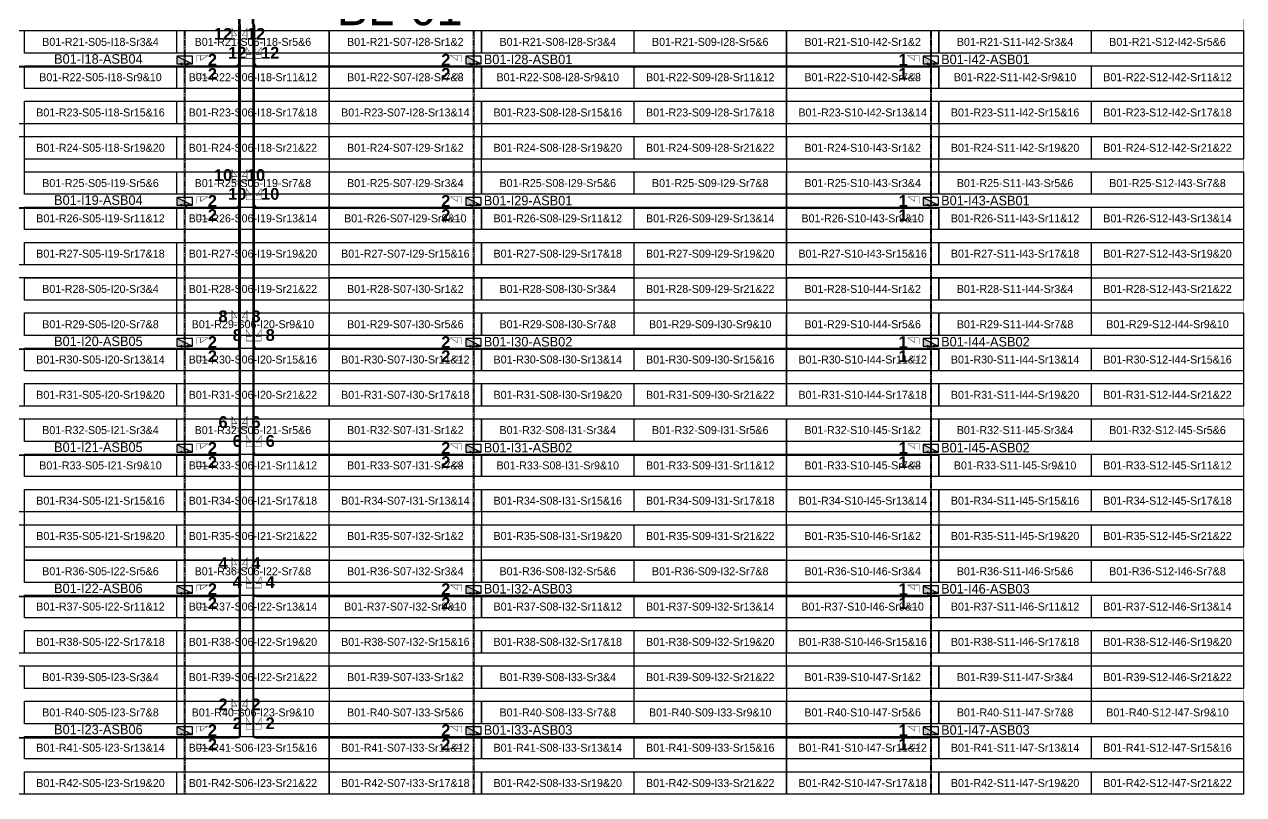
# Model space of a CAD drawing. Header units: metres. Extents: x 532643 to 533032, y 2673852 to 2674172.
# Drawn here: x 532773 to 533032.1, y 2673851.7 to 2674015.4 of the extents above; entities that cross this region are included whole.
import ezdxf
from ezdxf.enums import TextEntityAlignment as Align

# ---------------------------------------------------------------- set-up
doc = ezdxf.new("R2010")
doc.units = ezdxf.units.M
doc.header["$MEASUREMENT"] = 0
doc.linetypes.add('CENTER', pattern=[2, 1.25, -0.25, 0.25, -0.25])
doc.layers.add('Block Boundary-12.5 MW Block', color=6, linetype='Continuous', lineweight=9)
doc.layers.add('PILE', color=1, linetype='Continuous', lineweight=15)
for name, color, linetype in [('DC Trench BL-01', 40, 'Continuous'), ('E-Inverter Grouping', 2, 'Continuous'), ('Inverter Block-01', 7, 'Continuous'), ('LT Cable(AG) INV to LT Panel BL-01', 2, 'Continuous'), ('Messenger Wire Block-01 (Master Path)', 30, 'Continuous'), ('Messenger Wire Block-01 (MW Path)', 191, 'Continuous'), ('Messenger Wire Exc Link', 7, 'Continuous'), ('MMS Block Numbering', 7, 'Continuous'), ('MMS Table Block-01', 8, 'Continuous'), ('Plan Line - DC BL-01', 40, 'Continuous'), ('Section Marking BL-01', 2, 'Continuous')]:
    doc.layers.add(name, color=color, linetype=linetype)
doc.styles.add('Adani Regular', font='Adani Regular.ttf')
doc.styles.add('BoldTextStyle', font='arialbd.ttf')
doc.styles.get("Standard").update_dxf_attribs({"font": 'Adani Regular.ttf'})

# ---------------------------------------------------------------- blocks, each defined once
blk = doc.blocks.new('Inverter Block')
h = blk.add_hatch(color=0)
h.dxf.hatch_style = 1
h.paths.add_polyline_path([(-1.46, 2.27), (-1.46, 0.85), (1.46, 0.85)])
at = {"color": 0}
blk.add_lwpolyline([(1.46, 2.27), (-1.46, 2.27), (-1.46, 0.85), (1.46, 0.85)], close=True, dxfattribs=at)
blk.add_lwpolyline([(-1.46, 2.27), (1.46, 0.85)], dxfattribs=at)
at = {"layer": 'PILE'}
for centre in [(-0.61, 0.85), (0.61, 0.85)]:
    blk.add_circle(centre, 0.156, dxfattribs=at)
at = {"color": 7}
blk.add_attdef('ID', (-1.46, 3.01), '', height=1.8, dxfattribs=at)
blk = doc.blocks.new('MMS Table (32.292 x 4.784)')
at = {"color": 0}
blk.add_lwpolyline([(0, 0), (0, 4.784), (32.292, 4.784), (32.292, 0)], close=True, dxfattribs=at)
at = {"color": 7}
blk.add_attdef('ID1', text='', height=1.7, dxfattribs=at).set_placement((16.146, 2.392), align=Align.MIDDLE_CENTER)

msp = doc.modelspace()

# ---------------------------------------------------------------- linework, layer by layer
at = {"layer": 'Block Boundary-12.5 MW Block', "const_width": 0.05}
msp.add_lwpolyline([(532643.48, 2674171.58), (533032.08, 2674171.58), (533032.08, 2673851.79), (532643.48, 2673851.79)], close=True, dxfattribs=at)
at = {"layer": 'DC Trench BL-01', "color": 40, "const_width": 0.15}
for points in [[(532807.23, 2674014.08), (532806.93, 2674014.08), (532806.93, 2673851.79), (532807.23, 2673851.79)], [(532868.63, 2674014.08), (532868.33, 2674014.08), (532868.33, 2673851.79), (532868.63, 2673851.79)], [(532965.81, 2674014.08), (532965.51, 2674014.08), (532965.51, 2673851.79), (532965.81, 2673851.79)]]:
    msp.add_lwpolyline(points, close=True, dxfattribs=at)
at = {"layer": 'E-Inverter Grouping'}
for points in [[(532837.73, 2673986.79), (532773.05, 2673986.79), (532773.05, 2673994.29), (532740.66, 2673994.29), (532740.66, 2674014.08), (532837.73, 2674014.08)], [(532934.91, 2673986.79), (532870.22, 2673986.79), (532870.22, 2673994.29), (532837.83, 2673994.29), (532837.83, 2674014.08), (532934.91, 2674014.08)], [(533032.08, 2673986.79), (532967.4, 2673986.79), (532967.4, 2673994.29), (532935.01, 2673994.29), (532935.01, 2674014.08), (533032.08, 2674014.08)], [(532837.73, 2673956.79), (532805.44, 2673956.79), (532805.44, 2673964.29), (532740.66, 2673964.29), (532740.66, 2673991.58), (532772.95, 2673991.58), (532772.95, 2673984.08), (532837.73, 2673984.08)], [(532934.91, 2673956.79), (532902.62, 2673956.79), (532902.62, 2673964.29), (532837.83, 2673964.29), (532837.83, 2673991.58), (532870.12, 2673991.58), (532870.12, 2673984.08), (532934.91, 2673984.08)], [(533032.08, 2673956.79), (532999.79, 2673956.79), (532999.79, 2673964.29), (532935.01, 2673964.29), (532935.01, 2673991.58), (532967.3, 2673991.58), (532967.3, 2673984.08), (533032.08, 2673984.08)], [(532805.34, 2673954.08), (532837.73, 2673954.08), (532837.73, 2673934.29), (532740.66, 2673934.29), (532740.66, 2673961.58), (532805.34, 2673961.58)], [(532902.52, 2673954.08), (532934.91, 2673954.08), (532934.91, 2673934.29), (532837.83, 2673934.29), (532837.83, 2673961.58), (532902.52, 2673961.58)], [(532999.69, 2673954.08), (533032.08, 2673954.08), (533032.08, 2673934.29), (532935.01, 2673934.29), (532935.01, 2673961.58), (532999.69, 2673961.58)], [(532837.73, 2673904.29), (532773.05, 2673904.29), (532773.05, 2673911.79), (532740.66, 2673911.79), (532740.66, 2673931.58), (532837.73, 2673931.58)], [(532934.91, 2673904.29), (532870.22, 2673904.29), (532870.22, 2673911.79), (532837.83, 2673911.79), (532837.83, 2673931.58), (532934.91, 2673931.58)], [(533032.08, 2673904.29), (532967.4, 2673904.29), (532967.4, 2673911.79), (532935.01, 2673911.79), (532935.01, 2673931.58), (533032.08, 2673931.58)], [(532837.73, 2673874.29), (532805.44, 2673874.29), (532805.44, 2673881.79), (532740.66, 2673881.79), (532740.66, 2673909.08), (532772.95, 2673909.08), (532772.95, 2673901.58), (532837.73, 2673901.58)], [(532934.91, 2673874.29), (532902.62, 2673874.29), (532902.62, 2673881.79), (532837.83, 2673881.79), (532837.83, 2673909.08), (532870.12, 2673909.08), (532870.12, 2673901.58), (532934.91, 2673901.58)], [(533032.08, 2673874.29), (532999.79, 2673874.29), (532999.79, 2673881.79), (532935.01, 2673881.79), (532935.01, 2673909.08), (532967.3, 2673909.08), (532967.3, 2673901.58), (533032.08, 2673901.58)], [(532805.34, 2673871.58), (532837.73, 2673871.58), (532837.73, 2673851.79), (532740.66, 2673851.79), (532740.66, 2673879.08), (532805.34, 2673879.08)], [(532902.52, 2673871.58), (532934.91, 2673871.58), (532934.91, 2673851.79), (532837.83, 2673851.79), (532837.83, 2673879.08), (532902.52, 2673879.08)], [(532999.69, 2673871.58), (533032.08, 2673871.58), (533032.08, 2673851.79), (532935.01, 2673851.79), (532935.01, 2673879.08), (532999.69, 2673879.08)]]:
    msp.add_lwpolyline(points, close=True, dxfattribs=at)
at = {"layer": 'LT Cable(AG) INV to LT Panel BL-01', "color": 2}
for points in [[(532833.52, 2674045.38), (532827.86, 2674045.38, -0.105798), (532827.5, 2674045.45), (532825.69, 2674046.26, 0.042157), (532825.54, 2674046.28), (532819.49, 2674046.28, 0.414214), (532818.59, 2674045.38), (532818.59, 2674015.72, 0.021647), (532818.59, 2674015.65), (532818.63, 2674015.15, -0.021647), (532818.64, 2674015.07), (532818.64, 2674007.38, -0.414214), (532817.74, 2674006.48), (532710.8, 2674006.48, -0.414214), (532709.9, 2674007.38), (532709.9, 2674007.73)], [(532833.52, 2674045.33), (532827.85, 2674045.33, -0.106135), (532827.48, 2674045.4), (532825.69, 2674046.21, 0.042157), (532825.54, 2674046.23), (532819.54, 2674046.23, 0.414214), (532818.64, 2674045.33), (532818.64, 2674015.73, 0.021647), (532818.64, 2674015.65), (532818.68, 2674015.15, -0.021647), (532818.69, 2674015.07), (532818.69, 2673977.33, -0.414214), (532817.79, 2673976.43), (532710.8, 2673976.43, -0.414214), (532709.9, 2673977.33), (532709.9, 2673977.73)], [(532831.58, 2674045.28), (532827.84, 2674045.28, -0.106475), (532827.47, 2674045.36), (532825.69, 2674046.16, 0.042157), (532825.53, 2674046.18), (532819.59, 2674046.18, 0.414214), (532818.69, 2674045.28), (532818.69, 2674015.73, 0.021647), (532818.69, 2674015.65), (532818.73, 2674015.15, -0.021647), (532818.74, 2674015.08), (532818.74, 2673947.28, -0.414214), (532817.84, 2673946.38), (532710.8, 2673946.38, -0.414214), (532709.9, 2673947.28), (532709.9, 2673947.73)], [(532831.58, 2674045.23), (532827.83, 2674045.23, -0.106819), (532827.46, 2674045.31), (532825.68, 2674046.11, 0.042157), (532825.53, 2674046.13), (532819.64, 2674046.13, 0.414214), (532818.74, 2674045.23), (532818.74, 2674015.73, 0.021647), (532818.74, 2674015.65), (532818.78, 2674015.16, -0.021647), (532818.79, 2674015.08), (532818.79, 2673924.73, -0.414214), (532817.89, 2673923.83), (532710.8, 2673923.83, -0.414214), (532709.9, 2673924.73), (532709.9, 2673925.23)], [(532829.51, 2674045.18), (532827.82, 2674045.18, -0.107167), (532827.45, 2674045.26), (532825.68, 2674046.06, 0.042157), (532825.53, 2674046.08), (532819.69, 2674046.08, 0.414214), (532818.79, 2674045.18), (532818.79, 2674015.73, 0.021647), (532818.79, 2674015.66), (532818.83, 2674015.16, -0.021647), (532818.84, 2674015.08), (532818.84, 2673894.68, -0.414214), (532817.94, 2673893.78), (532710.8, 2673893.78, -0.414214), (532709.9, 2673894.68), (532709.9, 2673895.23)], [(532829.51, 2674045.13), (532827.81, 2674045.13, -0.107518), (532827.44, 2674045.21), (532825.67, 2674046.01, 0.042157), (532825.52, 2674046.03), (532819.74, 2674046.03, 0.414214), (532818.84, 2674045.13), (532818.84, 2674015.74, 0.021647), (532818.84, 2674015.66), (532818.88, 2674015.16, -0.021647), (532818.89, 2674015.08), (532818.89, 2673864.63, -0.414214), (532817.99, 2673863.73), (532710.8, 2673863.73, -0.414214), (532709.9, 2673864.63), (532709.9, 2673865.23)], [(532833.52, 2674045.4), (532827.87, 2674045.4, -0.105631), (532827.5, 2674045.48), (532825.7, 2674046.29, 0.042157), (532825.54, 2674046.3), (532819.46, 2674046.3, 0.414214), (532818.56, 2674045.4), (532818.56, 2674015.72, 0.021647), (532818.56, 2674015.65), (532818.61, 2674015.15, -0.021647), (532818.61, 2674015.07), (532818.61, 2674007.4, -0.414214), (532817.71, 2674006.5), (532807.98, 2674006.5, -0.414214), (532807.08, 2674007.4), (532807.08, 2674007.73)], [(532833.52, 2674045.35), (532827.86, 2674045.35, -0.105966), (532827.49, 2674045.43), (532825.69, 2674046.24, 0.042157), (532825.54, 2674046.25), (532819.51, 2674046.25, 0.414214), (532818.61, 2674045.35), (532818.61, 2674015.73, 0.021647), (532818.61, 2674015.65), (532818.66, 2674015.15, -0.021647), (532818.66, 2674015.07), (532818.66, 2673977.35, -0.414214), (532817.76, 2673976.45), (532807.98, 2673976.45, -0.414214), (532807.08, 2673977.35), (532807.08, 2673977.73)], [(532831.58, 2674045.3), (532827.85, 2674045.3, -0.106305), (532827.48, 2674045.38), (532825.69, 2674046.19, 0.042157), (532825.54, 2674046.2), (532819.56, 2674046.2, 0.414214), (532818.66, 2674045.3), (532818.66, 2674015.73, 0.021647), (532818.66, 2674015.65), (532818.71, 2674015.15, -0.021647), (532818.71, 2674015.07), (532818.71, 2673947.3, -0.414214), (532817.81, 2673946.4), (532807.98, 2673946.4, -0.414214), (532807.08, 2673947.3), (532807.08, 2673947.73)], [(532831.58, 2674045.25), (532827.84, 2674045.25, -0.106647), (532827.47, 2674045.33), (532825.68, 2674046.14, 0.042157), (532825.53, 2674046.15), (532819.61, 2674046.15, 0.414214), (532818.71, 2674045.25), (532818.71, 2674015.73, 0.021647), (532818.71, 2674015.65), (532818.76, 2674015.15, -0.021647), (532818.76, 2674015.08), (532818.76, 2673924.75, -0.414214), (532817.86, 2673923.85), (532807.98, 2673923.85, -0.414214), (532807.08, 2673924.75), (532807.08, 2673925.23)], [(532829.51, 2674045.2), (532827.83, 2674045.2, -0.106992), (532827.45, 2674045.28), (532825.68, 2674046.09, 0.042157), (532825.53, 2674046.1), (532819.66, 2674046.1, 0.414214), (532818.76, 2674045.2), (532818.76, 2674015.73, 0.021647), (532818.76, 2674015.65), (532818.81, 2674015.16, -0.021647), (532818.81, 2674015.08), (532818.81, 2673894.7, -0.414214), (532817.91, 2673893.8), (532807.98, 2673893.8, -0.414214), (532807.08, 2673894.7), (532807.08, 2673895.23)], [(532829.51, 2674045.15), (532827.82, 2674045.15, -0.107342), (532827.44, 2674045.23), (532825.67, 2674046.04, 0.042157), (532825.52, 2674046.05), (532819.71, 2674046.05, 0.414214), (532818.81, 2674045.15), (532818.81, 2674015.73, 0.021647), (532818.81, 2674015.66), (532818.86, 2674015.16, -0.021647), (532818.86, 2674015.08), (532818.86, 2673864.65, -0.414214), (532817.96, 2673863.75), (532807.98, 2673863.75, -0.414214), (532807.08, 2673864.65), (532807.08, 2673865.23)]]:
    msp.add_lwpolyline(points, format="xyb", dxfattribs=at)
at = {"layer": 'LT Cable(AG) INV to LT Panel BL-01', "color": 5}
for points in [[(532828.49, 2674044.77), (532826.87, 2674044.77, 0.078431), (532826.59, 2674044.72), (532825.73, 2674044.44, -0.078431), (532825.45, 2674044.4), (532822.31, 2674044.4, 0.414214), (532821.41, 2674043.5), (532821.41, 2674015.84, 0.093355), (532821.47, 2674015.51), (532821.57, 2674015.25, -0.093355), (532821.64, 2674014.92), (532821.64, 2673864.65, 0.414214), (532822.54, 2673863.75), (532964.76, 2673863.75, 0.414214), (532965.66, 2673864.65), (532965.66, 2673865.23)], [(532828.49, 2674044.74), (532826.87, 2674044.74, 0.078431), (532826.59, 2674044.7), (532825.73, 2674044.42, -0.078431), (532825.45, 2674044.38), (532822.34, 2674044.38, 0.414214), (532821.44, 2674043.48), (532821.44, 2674015.84, 0.093355), (532821.5, 2674015.51), (532821.6, 2674015.25, -0.093355), (532821.66, 2674014.93), (532821.66, 2673864.68, 0.414214), (532822.56, 2673863.78), (532867.58, 2673863.78, 0.414214), (532868.48, 2673864.68), (532868.48, 2673865.23)], [(532828.49, 2674044.72), (532826.87, 2674044.72, 0.078431), (532826.6, 2674044.67), (532825.73, 2674044.39, -0.078431), (532825.46, 2674044.35), (532822.36, 2674044.35, 0.414214), (532821.46, 2674043.45), (532821.46, 2674015.85, 0.093355), (532821.52, 2674015.52), (532821.62, 2674015.26, -0.093355), (532821.69, 2674014.93), (532821.69, 2673894.7, 0.414214), (532822.59, 2673893.8), (532964.76, 2673893.8, 0.414214), (532965.66, 2673894.7), (532965.66, 2673895.23)], [(532828.49, 2674044.69), (532826.88, 2674044.69, 0.078431), (532826.6, 2674044.65), (532825.74, 2674044.37, -0.078431), (532825.46, 2674044.33), (532822.39, 2674044.33, 0.414214), (532821.49, 2674043.43), (532821.49, 2674015.85, 0.093355), (532821.55, 2674015.52), (532821.65, 2674015.26, -0.093355), (532821.71, 2674014.94), (532821.71, 2673894.73, 0.414214), (532822.61, 2673893.83), (532867.58, 2673893.83, 0.414214), (532868.48, 2673894.73), (532868.48, 2673895.23)], [(532830.48, 2674044.67), (532826.88, 2674044.67, 0.078431), (532826.6, 2674044.62), (532825.74, 2674044.34, -0.078431), (532825.46, 2674044.3), (532822.41, 2674044.3, 0.414214), (532821.51, 2674043.4), (532821.51, 2674015.86, 0.093355), (532821.57, 2674015.53), (532821.67, 2674015.27, -0.093355), (532821.74, 2674014.94), (532821.74, 2673924.75, 0.414214), (532822.64, 2673923.85), (532964.76, 2673923.85, 0.414214), (532965.66, 2673924.75), (532965.66, 2673925.23)], [(532830.48, 2674044.64), (532826.89, 2674044.64, 0.078431), (532826.61, 2674044.6), (532825.75, 2674044.32, -0.078431), (532825.47, 2674044.28), (532822.44, 2674044.28, 0.414214), (532821.54, 2674043.38), (532821.54, 2674015.86, 0.093355), (532821.6, 2674015.53), (532821.7, 2674015.27, -0.093355), (532821.76, 2674014.94), (532821.76, 2673924.78, 0.414214), (532822.66, 2673923.88), (532867.58, 2673923.88, 0.414214), (532868.48, 2673924.78), (532868.48, 2673925.23)], [(532830.48, 2674044.62), (532826.89, 2674044.62, 0.078431), (532826.61, 2674044.57), (532825.75, 2674044.29, -0.078431), (532825.47, 2674044.25), (532822.46, 2674044.25, 0.414214), (532821.56, 2674043.35), (532821.56, 2674015.86, 0.093355), (532821.62, 2674015.54), (532821.72, 2674015.28, -0.093355), (532821.79, 2674014.95), (532821.79, 2673947.3, 0.414214), (532822.69, 2673946.4), (532964.76, 2673946.4, 0.414214), (532965.66, 2673947.3), (532965.66, 2673947.73)], [(532830.48, 2674044.59), (532826.89, 2674044.59, 0.078431), (532826.62, 2674044.55), (532825.75, 2674044.27, -0.078431), (532825.48, 2674044.23), (532822.49, 2674044.23, 0.414214), (532821.59, 2674043.33), (532821.59, 2674015.87, 0.093355), (532821.65, 2674015.54), (532821.75, 2674015.28, -0.093355), (532821.81, 2674014.95), (532821.81, 2673947.33, 0.414214), (532822.71, 2673946.43), (532867.58, 2673946.43, 0.414214), (532868.48, 2673947.33), (532868.48, 2673947.73)], [(532832.64, 2674044.57), (532826.9, 2674044.57, 0.078431), (532826.62, 2674044.52), (532825.76, 2674044.24, -0.078431), (532825.48, 2674044.2), (532822.51, 2674044.2, 0.414214), (532821.61, 2674043.3), (532821.61, 2674015.87, 0.093355), (532821.67, 2674015.55), (532821.77, 2674015.29, -0.093355), (532821.84, 2674014.96), (532821.84, 2673977.35, 0.414214), (532822.74, 2673976.45), (532964.76, 2673976.45, 0.414214), (532965.66, 2673977.35), (532965.66, 2673977.73)], [(532832.64, 2674044.54), (532826.9, 2674044.54, 0.078431), (532826.62, 2674044.5), (532825.76, 2674044.22, -0.078431), (532825.48, 2674044.18), (532822.54, 2674044.18, 0.414214), (532821.64, 2674043.28), (532821.64, 2674015.88, 0.093355), (532821.7, 2674015.55), (532821.8, 2674015.29, -0.093355), (532821.86, 2674014.96), (532821.86, 2673977.38, 0.414214), (532822.76, 2673976.48), (532867.58, 2673976.48, 0.414214), (532868.48, 2673977.38), (532868.48, 2673977.73)], [(532832.64, 2674044.52), (532826.91, 2674044.52, 0.078431), (532826.63, 2674044.47), (532825.77, 2674044.19, -0.078431), (532825.49, 2674044.15), (532822.56, 2674044.15, 0.414214), (532821.66, 2674043.25), (532821.66, 2674015.88, 0.093355), (532821.72, 2674015.56), (532821.82, 2674015.3, -0.093355), (532821.89, 2674014.97), (532821.89, 2674007.4, 0.414214), (532822.79, 2674006.5), (532964.76, 2674006.5, 0.414214), (532965.66, 2674007.4), (532965.66, 2674007.73)], [(532832.64, 2674044.49), (532826.91, 2674044.49, 0.078431), (532826.63, 2674044.45), (532825.77, 2674044.17, -0.078431), (532825.49, 2674044.13), (532822.59, 2674044.13, 0.414214), (532821.69, 2674043.23), (532821.69, 2674015.89, 0.093355), (532821.75, 2674015.56), (532821.85, 2674015.3, -0.093355), (532821.91, 2674014.97), (532821.91, 2674007.43, 0.414214), (532822.81, 2674006.53), (532867.58, 2674006.53, 0.414214), (532868.48, 2674007.43), (532868.48, 2674007.73)]]:
    msp.add_lwpolyline(points, format="xyb", dxfattribs=at)
at = {"layer": 'Messenger Wire Block-01 (Master Path)'}
for points in [[(532818.74, 2673863.88), (532818.74, 2674015.11)], [(532821.76, 2673863.88), (532821.76, 2674015.11)], [(532708.26, 2674006.38), (532818.74, 2674006.38)], [(532821.76, 2674006.38), (532967.3, 2674006.38)], [(532708.26, 2673976.38), (532818.74, 2673976.38)], [(532821.76, 2673976.38), (532967.3, 2673976.38)], [(532708.26, 2673946.38), (532818.74, 2673946.38)], [(532821.76, 2673946.38), (532967.3, 2673946.38)], [(532708.26, 2673923.88), (532818.74, 2673923.88)], [(532821.76, 2673923.88), (532967.3, 2673923.88)], [(532708.26, 2673893.88), (532818.74, 2673893.88)], [(532821.76, 2673893.88), (532967.3, 2673893.88)], [(532708.26, 2673863.88), (532818.74, 2673863.88)], [(532821.76, 2673863.88), (532967.3, 2673863.88)]]:
    msp.add_lwpolyline(points, dxfattribs=at)
at = {"layer": 'Messenger Wire Block-01 (MW Path)', "const_width": 0.1}
for points in [[(532818.49, 2673946.38), (532818.49, 2674015.11)], [(532818.99, 2673863.88), (532818.99, 2674015.11)], [(532821.51, 2673863.88), (532821.51, 2674015.11)], [(532822.01, 2673946.38), (532822.01, 2674015.11)], [(532708.26, 2674006.38), (532818.74, 2674006.38)], [(532821.76, 2674006.38), (532967.3, 2674006.38)], [(532708.26, 2673976.38), (532818.74, 2673976.38)], [(532821.76, 2673976.38), (532967.3, 2673976.38)], [(532708.26, 2673946.38), (532818.74, 2673946.38)], [(532821.76, 2673946.38), (532967.3, 2673946.38)], [(532708.26, 2673923.88), (532818.74, 2673923.88)], [(532821.76, 2673923.88), (532967.3, 2673923.88)], [(532708.26, 2673893.88), (532818.74, 2673893.88)], [(532821.76, 2673893.88), (532967.3, 2673893.88)], [(532708.26, 2673863.88), (532818.74, 2673863.88)], [(532821.76, 2673863.88), (532967.3, 2673863.88)]]:
    msp.add_lwpolyline(points, dxfattribs=at)
at = {"layer": 'Messenger Wire Exc Link'}
for points in [[(532818.69, 2674015.69), (532818.74, 2674015.11)], [(532821.54, 2674015.69), (532821.76, 2674015.11)]]:
    msp.add_lwpolyline(points, dxfattribs=at)
at = {"layer": 'Plan Line - DC BL-01', "color": 6, "linetype": 'CENTER'}
for points in [[(532807.08, 2674014.08), (532807.08, 2673851.79)], [(532868.48, 2674014.08), (532868.48, 2673851.79)], [(532965.66, 2674014.08), (532965.66, 2673851.79)]]:
    msp.add_lwpolyline(points, dxfattribs=at)
at = {"layer": 'Section Marking BL-01', "color": 94, "lineweight": 35, "true_color": 0x00a500, "const_width": 0.1}
for points in [[(532818.54, 2674012.13), (532817.15, 2674012.13), (532817.15, 2674014.53), (532818.16, 2674013.05), (532817.15, 2674013.05)], [(532818.94, 2674012.13), (532820.33, 2674012.13), (532820.33, 2674014.53), (532819.32, 2674013.05), (532820.33, 2674013.05)], [(532821.56, 2674008.13), (532820.17, 2674008.13), (532820.17, 2674010.53), (532821.18, 2674009.05), (532820.17, 2674009.05)], [(532821.96, 2674008.13), (532823.35, 2674008.13), (532823.35, 2674010.53), (532822.34, 2674009.05), (532823.35, 2674009.05)], [(532809.58, 2674007.38), (532809.58, 2674008.77), (532811.98, 2674008.77), (532810.5, 2674007.76), (532810.5, 2674008.77)], [(532865.98, 2674007.38), (532865.98, 2674008.77), (532863.58, 2674008.77), (532865.06, 2674007.76), (532865.06, 2674008.77)], [(532963.16, 2674007.38), (532963.16, 2674008.77), (532960.76, 2674008.77), (532962.24, 2674007.76), (532962.24, 2674008.77)], [(532809.58, 2674005.38), (532809.58, 2674003.99), (532811.98, 2674003.99), (532810.5, 2674005), (532810.5, 2674003.99)], [(532865.98, 2674005.38), (532865.98, 2674003.99), (532863.58, 2674003.99), (532865.06, 2674005), (532865.06, 2674003.99)], [(532963.16, 2674005.38), (532963.16, 2674003.99), (532960.76, 2674003.99), (532962.24, 2674005), (532962.24, 2674003.99)], [(532818.54, 2673982.13), (532817.15, 2673982.13), (532817.15, 2673984.53), (532818.16, 2673983.05), (532817.15, 2673983.05)], [(532818.94, 2673982.13), (532820.33, 2673982.13), (532820.33, 2673984.53), (532819.32, 2673983.05), (532820.33, 2673983.05)], [(532809.58, 2673977.38), (532809.58, 2673978.77), (532811.98, 2673978.77), (532810.5, 2673977.76), (532810.5, 2673978.77)], [(532821.56, 2673978.13), (532820.17, 2673978.13), (532820.17, 2673980.53), (532821.18, 2673979.05), (532820.17, 2673979.05)], [(532821.96, 2673978.13), (532823.35, 2673978.13), (532823.35, 2673980.53), (532822.34, 2673979.05), (532823.35, 2673979.05)], [(532865.98, 2673977.38), (532865.98, 2673978.77), (532863.58, 2673978.77), (532865.06, 2673977.76), (532865.06, 2673978.77)], [(532963.16, 2673977.38), (532963.16, 2673978.77), (532960.76, 2673978.77), (532962.24, 2673977.76), (532962.24, 2673978.77)], [(532809.58, 2673975.38), (532809.58, 2673973.99), (532811.98, 2673973.99), (532810.5, 2673975), (532810.5, 2673973.99)], [(532865.98, 2673975.38), (532865.98, 2673973.99), (532863.58, 2673973.99), (532865.06, 2673975), (532865.06, 2673973.99)], [(532963.16, 2673975.38), (532963.16, 2673973.99), (532960.76, 2673973.99), (532962.24, 2673975), (532962.24, 2673973.99)], [(532818.54, 2673952.13), (532817.15, 2673952.13), (532817.15, 2673954.53), (532818.16, 2673953.05), (532817.15, 2673953.05)], [(532818.94, 2673952.13), (532820.33, 2673952.13), (532820.33, 2673954.53), (532819.32, 2673953.05), (532820.33, 2673953.05)], [(532821.56, 2673948.13), (532820.17, 2673948.13), (532820.17, 2673950.53), (532821.18, 2673949.05), (532820.17, 2673949.05)], [(532821.96, 2673948.13), (532823.35, 2673948.13), (532823.35, 2673950.53), (532822.34, 2673949.05), (532823.35, 2673949.05)], [(532809.58, 2673947.38), (532809.58, 2673948.77), (532811.98, 2673948.77), (532810.5, 2673947.76), (532810.5, 2673948.77)], [(532865.98, 2673947.38), (532865.98, 2673948.77), (532863.58, 2673948.77), (532865.06, 2673947.76), (532865.06, 2673948.77)], [(532963.16, 2673947.38), (532963.16, 2673948.77), (532960.76, 2673948.77), (532962.24, 2673947.76), (532962.24, 2673948.77)], [(532809.58, 2673945.38), (532809.58, 2673943.99), (532811.98, 2673943.99), (532810.5, 2673945), (532810.5, 2673943.99)], [(532865.98, 2673945.38), (532865.98, 2673943.99), (532863.58, 2673943.99), (532865.06, 2673945), (532865.06, 2673943.99)], [(532963.16, 2673945.38), (532963.16, 2673943.99), (532960.76, 2673943.99), (532962.24, 2673945), (532962.24, 2673943.99)], [(532818.54, 2673929.63), (532817.15, 2673929.63), (532817.15, 2673932.03), (532818.16, 2673930.55), (532817.15, 2673930.55)], [(532818.94, 2673929.63), (532820.33, 2673929.63), (532820.33, 2673932.03), (532819.32, 2673930.55), (532820.33, 2673930.55)], [(532821.56, 2673925.63), (532820.17, 2673925.63), (532820.17, 2673928.03), (532821.18, 2673926.55), (532820.17, 2673926.55)], [(532821.96, 2673925.63), (532823.35, 2673925.63), (532823.35, 2673928.03), (532822.34, 2673926.55), (532823.35, 2673926.55)], [(532809.58, 2673924.88), (532809.58, 2673926.27), (532811.98, 2673926.27), (532810.5, 2673925.26), (532810.5, 2673926.27)], [(532865.98, 2673924.88), (532865.98, 2673926.27), (532863.58, 2673926.27), (532865.06, 2673925.26), (532865.06, 2673926.27)], [(532963.16, 2673924.88), (532963.16, 2673926.27), (532960.76, 2673926.27), (532962.24, 2673925.26), (532962.24, 2673926.27)], [(532809.58, 2673922.88), (532809.58, 2673921.49), (532811.98, 2673921.49), (532810.5, 2673922.5), (532810.5, 2673921.49)], [(532865.98, 2673922.88), (532865.98, 2673921.49), (532863.58, 2673921.49), (532865.06, 2673922.5), (532865.06, 2673921.49)], [(532963.16, 2673922.88), (532963.16, 2673921.49), (532960.76, 2673921.49), (532962.24, 2673922.5), (532962.24, 2673921.49)], [(532818.54, 2673899.63), (532817.15, 2673899.63), (532817.15, 2673902.03), (532818.16, 2673900.55), (532817.15, 2673900.55)], [(532818.94, 2673899.63), (532820.33, 2673899.63), (532820.33, 2673902.03), (532819.32, 2673900.55), (532820.33, 2673900.55)], [(532821.56, 2673895.63), (532820.17, 2673895.63), (532820.17, 2673898.03), (532821.18, 2673896.55), (532820.17, 2673896.55)], [(532821.96, 2673895.63), (532823.35, 2673895.63), (532823.35, 2673898.03), (532822.34, 2673896.55), (532823.35, 2673896.55)], [(532809.58, 2673894.88), (532809.58, 2673896.27), (532811.98, 2673896.27), (532810.5, 2673895.26), (532810.5, 2673896.27)], [(532865.98, 2673894.88), (532865.98, 2673896.27), (532863.58, 2673896.27), (532865.06, 2673895.26), (532865.06, 2673896.27)], [(532963.16, 2673894.88), (532963.16, 2673896.27), (532960.76, 2673896.27), (532962.24, 2673895.26), (532962.24, 2673896.27)], [(532809.58, 2673892.88), (532809.58, 2673891.49), (532811.98, 2673891.49), (532810.5, 2673892.5), (532810.5, 2673891.49)], [(532865.98, 2673892.88), (532865.98, 2673891.49), (532863.58, 2673891.49), (532865.06, 2673892.5), (532865.06, 2673891.49)], [(532963.16, 2673892.88), (532963.16, 2673891.49), (532960.76, 2673891.49), (532962.24, 2673892.5), (532962.24, 2673891.49)], [(532818.54, 2673869.63), (532817.15, 2673869.63), (532817.15, 2673872.03), (532818.16, 2673870.55), (532817.15, 2673870.55)], [(532818.94, 2673869.63), (532820.33, 2673869.63), (532820.33, 2673872.03), (532819.32, 2673870.55), (532820.33, 2673870.55)], [(532821.56, 2673865.63), (532820.17, 2673865.63), (532820.17, 2673868.03), (532821.18, 2673866.55), (532820.17, 2673866.55)], [(532821.96, 2673865.63), (532823.35, 2673865.63), (532823.35, 2673868.03), (532822.34, 2673866.55), (532823.35, 2673866.55)], [(532809.58, 2673864.88), (532809.58, 2673866.27), (532811.98, 2673866.27), (532810.5, 2673865.26), (532810.5, 2673866.27)], [(532865.98, 2673864.88), (532865.98, 2673866.27), (532863.58, 2673866.27), (532865.06, 2673865.26), (532865.06, 2673866.27)], [(532963.16, 2673864.88), (532963.16, 2673866.27), (532960.76, 2673866.27), (532962.24, 2673865.26), (532962.24, 2673866.27)], [(532809.58, 2673862.88), (532809.58, 2673861.49), (532811.98, 2673861.49), (532810.5, 2673862.5), (532810.5, 2673861.49)], [(532865.98, 2673862.88), (532865.98, 2673861.49), (532863.58, 2673861.49), (532865.06, 2673862.5), (532865.06, 2673861.49)], [(532963.16, 2673862.88), (532963.16, 2673861.49), (532960.76, 2673861.49), (532962.24, 2673862.5), (532962.24, 2673861.49)]]:
    msp.add_lwpolyline(points, dxfattribs=at)

# ---------------------------------------------------------------- block references
at = {"layer": 'Inverter Block-01'}
ref = msp.add_blockref('Inverter Block', (532807.08, 2674006.06), dxfattribs=dict(at, xscale=1.124999999976148, yscale=1.124999999976148, zscale=1.124999999976148))
ref.add_attrib('ID', 'B01-I18-ASB04', (532779.34, 2674007.04), dxfattribs={"layer": '0', "color": 7, "height": 2.025})
ref = msp.add_blockref('Inverter Block', (532868.48, 2674006.06), dxfattribs=dict(at, xscale=1.124999999976148, yscale=1.124999999976148, zscale=1.124999999976148))
ref.add_attrib('ID', 'B01-I28-ASB01', (532870.65, 2674006.95), dxfattribs={"layer": '0', "color": 7, "height": 2.025})
ref = msp.add_blockref('Inverter Block', (532965.66, 2674006.06), dxfattribs=dict(at, xscale=1.124999999976148, yscale=1.124999999976148, zscale=1.124999999976148))
ref.add_attrib('ID', 'B01-I42-ASB01', (532967.83, 2674006.95), dxfattribs={"layer": '0', "color": 7, "height": 2.025})
ref = msp.add_blockref('Inverter Block', (532807.08, 2673976.06), dxfattribs=dict(at, xscale=1.124999999976148, yscale=1.124999999976148, zscale=1.124999999976148))
ref.add_attrib('ID', 'B01-I19-ASB04', (532779.34, 2673977.04), dxfattribs={"layer": '0', "color": 7, "height": 2.025})
ref = msp.add_blockref('Inverter Block', (532868.48, 2673976.06), dxfattribs=dict(at, xscale=1.124999999976148, yscale=1.124999999976148, zscale=1.124999999976148))
ref.add_attrib('ID', 'B01-I29-ASB01', (532870.65, 2673976.95), dxfattribs={"layer": '0', "color": 7, "height": 2.025})
ref = msp.add_blockref('Inverter Block', (532965.66, 2673976.06), dxfattribs=dict(at, xscale=1.124999999976148, yscale=1.124999999976148, zscale=1.124999999976148))
ref.add_attrib('ID', 'B01-I43-ASB01', (532967.83, 2673976.95), dxfattribs={"layer": '0', "color": 7, "height": 2.025})
ref = msp.add_blockref('Inverter Block', (532807.08, 2673946.06), dxfattribs=dict(at, xscale=1.124999999976148, yscale=1.124999999976148, zscale=1.124999999976148))
ref.add_attrib('ID', 'B01-I20-ASB05', (532779.34, 2673947.04), dxfattribs={"layer": '0', "color": 7, "height": 2.025})
ref = msp.add_blockref('Inverter Block', (532868.48, 2673946.06), dxfattribs=dict(at, xscale=1.124999999976148, yscale=1.124999999976148, zscale=1.124999999976148))
ref.add_attrib('ID', 'B01-I30-ASB02', (532870.65, 2673946.95), dxfattribs={"layer": '0', "color": 7, "height": 2.025})
ref = msp.add_blockref('Inverter Block', (532965.66, 2673946.06), dxfattribs=dict(at, xscale=1.124999999976148, yscale=1.124999999976148, zscale=1.124999999976148))
ref.add_attrib('ID', 'B01-I44-ASB02', (532967.83, 2673946.95), dxfattribs={"layer": '0', "color": 7, "height": 2.025})
ref = msp.add_blockref('Inverter Block', (532807.08, 2673923.56), dxfattribs=dict(at, xscale=1.124999999976148, yscale=1.124999999976148, zscale=1.124999999976148))
ref.add_attrib('ID', 'B01-I21-ASB05', (532779.34, 2673924.54), dxfattribs={"layer": '0', "color": 7, "height": 2.025})
ref = msp.add_blockref('Inverter Block', (532868.48, 2673923.56), dxfattribs=dict(at, xscale=1.124999999976148, yscale=1.124999999976148, zscale=1.124999999976148))
ref.add_attrib('ID', 'B01-I31-ASB02', (532870.65, 2673924.45), dxfattribs={"layer": '0', "color": 7, "height": 2.025})
ref = msp.add_blockref('Inverter Block', (532965.66, 2673923.56), dxfattribs=dict(at, xscale=1.124999999976148, yscale=1.124999999976148, zscale=1.124999999976148))
ref.add_attrib('ID', 'B01-I45-ASB02', (532967.83, 2673924.45), dxfattribs={"layer": '0', "color": 7, "height": 2.025})
ref = msp.add_blockref('Inverter Block', (532807.08, 2673893.56), dxfattribs=dict(at, xscale=1.124999999976148, yscale=1.124999999976148, zscale=1.124999999976148))
ref.add_attrib('ID', 'B01-I22-ASB06', (532779.34, 2673894.54), dxfattribs={"layer": '0', "color": 7, "height": 2.025})
ref = msp.add_blockref('Inverter Block', (532868.48, 2673893.56), dxfattribs=dict(at, xscale=1.124999999976148, yscale=1.124999999976148, zscale=1.124999999976148))
ref.add_attrib('ID', 'B01-I32-ASB03', (532870.65, 2673894.45), dxfattribs={"layer": '0', "color": 7, "height": 2.025})
ref = msp.add_blockref('Inverter Block', (532965.66, 2673893.56), dxfattribs=dict(at, xscale=1.124999999976148, yscale=1.124999999976148, zscale=1.124999999976148))
ref.add_attrib('ID', 'B01-I46-ASB03', (532967.83, 2673894.45), dxfattribs={"layer": '0', "color": 7, "height": 2.025})
ref = msp.add_blockref('Inverter Block', (532807.08, 2673863.56), dxfattribs=dict(at, xscale=1.124999999976148, yscale=1.124999999976148, zscale=1.124999999976148))
ref.add_attrib('ID', 'B01-I23-ASB06', (532779.34, 2673864.54), dxfattribs={"layer": '0', "color": 7, "height": 2.025})
ref = msp.add_blockref('Inverter Block', (532868.48, 2673863.56), dxfattribs=dict(at, xscale=1.124999999976148, yscale=1.124999999976148, zscale=1.124999999976148))
ref.add_attrib('ID', 'B01-I33-ASB03', (532870.65, 2673864.45), dxfattribs={"layer": '0', "color": 7, "height": 2.025})
ref = msp.add_blockref('Inverter Block', (532965.66, 2673863.56), dxfattribs=dict(at, xscale=1.124999999976148, yscale=1.124999999976148, zscale=1.124999999976148))
ref.add_attrib('ID', 'B01-I47-ASB03', (532967.83, 2673864.45), dxfattribs={"layer": '0', "color": 7, "height": 2.025})
at = {"layer": 'MMS Table Block-01'}
for p, values in [((532773.05, 2674009.29), {'ID1': 'B01-R21-S05-I18-Sr3&4'}), ((532805.44, 2674009.29), {'ID1': 'B01-R21-S06-I18-Sr5&6'}), ((532837.83, 2674009.29), {'ID1': 'B01-R21-S07-I28-Sr1&2'}), ((532870.22, 2674009.29), {'ID1': 'B01-R21-S08-I28-Sr3&4'}), ((532902.62, 2674009.29), {'ID1': 'B01-R21-S09-I28-Sr5&6'}), ((532935.01, 2674009.29), {'ID1': 'B01-R21-S10-I42-Sr1&2'}), ((532967.4, 2674009.29), {'ID1': 'B01-R21-S11-I42-Sr3&4'}), ((532999.79, 2674009.29), {'ID1': 'B01-R21-S12-I42-Sr5&6'}), ((532773.05, 2674001.79), {'ID1': 'B01-R22-S05-I18-Sr9&10'}), ((532805.44, 2674001.79), {'ID1': 'B01-R22-S06-I18-Sr11&12'}), ((532837.83, 2674001.79), {'ID1': 'B01-R22-S07-I28-Sr7&8'}), ((532870.22, 2674001.79), {'ID1': 'B01-R22-S08-I28-Sr9&10'}), ((532902.62, 2674001.79), {'ID1': 'B01-R22-S09-I28-Sr11&12'}), ((532935.01, 2674001.79), {'ID1': 'B01-R22-S10-I42-Sr7&8'}), ((532967.4, 2674001.79), {'ID1': 'B01-R22-S11-I42-Sr9&10'}), ((532999.79, 2674001.79), {'ID1': 'B01-R22-S12-I42-Sr11&12'}), ((532773.05, 2673994.29), {'ID1': 'B01-R23-S05-I18-Sr15&16'}), ((532805.44, 2673994.29), {'ID1': 'B01-R23-S06-I18-Sr17&18'}), ((532837.83, 2673994.29), {'ID1': 'B01-R23-S07-I28-Sr13&14'}), ((532870.22, 2673994.29), {'ID1': 'B01-R23-S08-I28-Sr15&16'}), ((532902.62, 2673994.29), {'ID1': 'B01-R23-S09-I28-Sr17&18'}), ((532935.01, 2673994.29), {'ID1': 'B01-R23-S10-I42-Sr13&14'}), ((532967.4, 2673994.29), {'ID1': 'B01-R23-S11-I42-Sr15&16'}), ((532999.79, 2673994.29), {'ID1': 'B01-R23-S12-I42-Sr17&18'}), ((532773.05, 2673986.79), {'ID1': 'B01-R24-S05-I18-Sr19&20'}), ((532805.44, 2673986.79), {'ID1': 'B01-R24-S06-I18-Sr21&22'}), ((532837.83, 2673986.79), {'ID1': 'B01-R24-S07-I29-Sr1&2'}), ((532870.22, 2673986.79), {'ID1': 'B01-R24-S08-I28-Sr19&20'}), ((532902.62, 2673986.79), {'ID1': 'B01-R24-S09-I28-Sr21&22'}), ((532935.01, 2673986.79), {'ID1': 'B01-R24-S10-I43-Sr1&2'}), ((532967.4, 2673986.79), {'ID1': 'B01-R24-S11-I42-Sr19&20'}), ((532999.79, 2673986.79), {'ID1': 'B01-R24-S12-I42-Sr21&22'}), ((532773.05, 2673979.29), {'ID1': 'B01-R25-S05-I19-Sr5&6'}), ((532805.44, 2673979.29), {'ID1': 'B01-R25-S06-I19-Sr7&8'}), ((532837.83, 2673979.29), {'ID1': 'B01-R25-S07-I29-Sr3&4'}), ((532870.22, 2673979.29), {'ID1': 'B01-R25-S08-I29-Sr5&6'}), ((532902.62, 2673979.29), {'ID1': 'B01-R25-S09-I29-Sr7&8'}), ((532935.01, 2673979.29), {'ID1': 'B01-R25-S10-I43-Sr3&4'}), ((532967.4, 2673979.29), {'ID1': 'B01-R25-S11-I43-Sr5&6'}), ((532999.79, 2673979.29), {'ID1': 'B01-R25-S12-I43-Sr7&8'}), ((532773.05, 2673971.79), {'ID1': 'B01-R26-S05-I19-Sr11&12'}), ((532805.44, 2673971.79), {'ID1': 'B01-R26-S06-I19-Sr13&14'}), ((532837.83, 2673971.79), {'ID1': 'B01-R26-S07-I29-Sr9&10'}), ((532870.22, 2673971.79), {'ID1': 'B01-R26-S08-I29-Sr11&12'}), ((532902.62, 2673971.79), {'ID1': 'B01-R26-S09-I29-Sr13&14'}), ((532935.01, 2673971.79), {'ID1': 'B01-R26-S10-I43-Sr9&10'}), ((532967.4, 2673971.79), {'ID1': 'B01-R26-S11-I43-Sr11&12'}), ((532999.79, 2673971.79), {'ID1': 'B01-R26-S12-I43-Sr13&14'}), ((532773.05, 2673964.29), {'ID1': 'B01-R27-S05-I19-Sr17&18'}), ((532805.44, 2673964.29), {'ID1': 'B01-R27-S06-I19-Sr19&20'}), ((532837.83, 2673964.29), {'ID1': 'B01-R27-S07-I29-Sr15&16'}), ((532870.22, 2673964.29), {'ID1': 'B01-R27-S08-I29-Sr17&18'}), ((532902.62, 2673964.29), {'ID1': 'B01-R27-S09-I29-Sr19&20'}), ((532935.01, 2673964.29), {'ID1': 'B01-R27-S10-I43-Sr15&16'}), ((532967.4, 2673964.29), {'ID1': 'B01-R27-S11-I43-Sr17&18'}), ((532999.79, 2673964.29), {'ID1': 'B01-R27-S12-I43-Sr19&20'}), ((532773.05, 2673956.79), {'ID1': 'B01-R28-S05-I20-Sr3&4'}), ((532805.44, 2673956.79), {'ID1': 'B01-R28-S06-I19-Sr21&22'}), ((532837.83, 2673956.79), {'ID1': 'B01-R28-S07-I30-Sr1&2'}), ((532870.22, 2673956.79), {'ID1': 'B01-R28-S08-I30-Sr3&4'}), ((532902.62, 2673956.79), {'ID1': 'B01-R28-S09-I29-Sr21&22'}), ((532935.01, 2673956.79), {'ID1': 'B01-R28-S10-I44-Sr1&2'}), ((532967.4, 2673956.79), {'ID1': 'B01-R28-S11-I44-Sr3&4'}), ((532999.79, 2673956.79), {'ID1': 'B01-R28-S12-I43-Sr21&22'}), ((532773.05, 2673949.29), {'ID1': 'B01-R29-S05-I20-Sr7&8'}), ((532805.44, 2673949.29), {'ID1': 'B01-R29-S06-I20-Sr9&10'}), ((532837.83, 2673949.29), {'ID1': 'B01-R29-S07-I30-Sr5&6'}), ((532870.22, 2673949.29), {'ID1': 'B01-R29-S08-I30-Sr7&8'}), ((532902.62, 2673949.29), {'ID1': 'B01-R29-S09-I30-Sr9&10'}), ((532935.01, 2673949.29), {'ID1': 'B01-R29-S10-I44-Sr5&6'}), ((532967.4, 2673949.29), {'ID1': 'B01-R29-S11-I44-Sr7&8'}), ((532999.79, 2673949.29), {'ID1': 'B01-R29-S12-I44-Sr9&10'}), ((532773.05, 2673941.79), {'ID1': 'B01-R30-S05-I20-Sr13&14'}), ((532805.44, 2673941.79), {'ID1': 'B01-R30-S06-I20-Sr15&16'}), ((532837.83, 2673941.79), {'ID1': 'B01-R30-S07-I30-Sr11&12'}), ((532870.22, 2673941.79), {'ID1': 'B01-R30-S08-I30-Sr13&14'}), ((532902.62, 2673941.79), {'ID1': 'B01-R30-S09-I30-Sr15&16'}), ((532935.01, 2673941.79), {'ID1': 'B01-R30-S10-I44-Sr11&12'}), ((532967.4, 2673941.79), {'ID1': 'B01-R30-S11-I44-Sr13&14'}), ((532999.79, 2673941.79), {'ID1': 'B01-R30-S12-I44-Sr15&16'}), ((532773.05, 2673934.29), {'ID1': 'B01-R31-S05-I20-Sr19&20'}), ((532805.44, 2673934.29), {'ID1': 'B01-R31-S06-I20-Sr21&22'}), ((532837.83, 2673934.29), {'ID1': 'B01-R31-S07-I30-Sr17&18'}), ((532870.22, 2673934.29), {'ID1': 'B01-R31-S08-I30-Sr19&20'}), ((532902.62, 2673934.29), {'ID1': 'B01-R31-S09-I30-Sr21&22'}), ((532935.01, 2673934.29), {'ID1': 'B01-R31-S10-I44-Sr17&18'}), ((532967.4, 2673934.29), {'ID1': 'B01-R31-S11-I44-Sr19&20'}), ((532999.79, 2673934.29), {'ID1': 'B01-R31-S12-I44-Sr21&22'}), ((532773.05, 2673926.79), {'ID1': 'B01-R32-S05-I21-Sr3&4'}), ((532805.44, 2673926.79), {'ID1': 'B01-R32-S06-I21-Sr5&6'}), ((532837.83, 2673926.79), {'ID1': 'B01-R32-S07-I31-Sr1&2'}), ((532870.22, 2673926.79), {'ID1': 'B01-R32-S08-I31-Sr3&4'}), ((532902.62, 2673926.79), {'ID1': 'B01-R32-S09-I31-Sr5&6'}), ((532935.01, 2673926.79), {'ID1': 'B01-R32-S10-I45-Sr1&2'}), ((532967.4, 2673926.79), {'ID1': 'B01-R32-S11-I45-Sr3&4'}), ((532999.79, 2673926.79), {'ID1': 'B01-R32-S12-I45-Sr5&6'}), ((532773.05, 2673919.29), {'ID1': 'B01-R33-S05-I21-Sr9&10'}), ((532805.44, 2673919.29), {'ID1': 'B01-R33-S06-I21-Sr11&12'}), ((532837.83, 2673919.29), {'ID1': 'B01-R33-S07-I31-Sr7&8'}), ((532870.22, 2673919.29), {'ID1': 'B01-R33-S08-I31-Sr9&10'}), ((532902.62, 2673919.29), {'ID1': 'B01-R33-S09-I31-Sr11&12'}), ((532935.01, 2673919.29), {'ID1': 'B01-R33-S10-I45-Sr7&8'}), ((532967.4, 2673919.29), {'ID1': 'B01-R33-S11-I45-Sr9&10'}), ((532999.79, 2673919.29), {'ID1': 'B01-R33-S12-I45-Sr11&12'}), ((532773.05, 2673911.79), {'ID1': 'B01-R34-S05-I21-Sr15&16'}), ((532805.44, 2673911.79), {'ID1': 'B01-R34-S06-I21-Sr17&18'}), ((532837.83, 2673911.79), {'ID1': 'B01-R34-S07-I31-Sr13&14'}), ((532870.22, 2673911.79), {'ID1': 'B01-R34-S08-I31-Sr15&16'}), ((532902.62, 2673911.79), {'ID1': 'B01-R34-S09-I31-Sr17&18'}), ((532935.01, 2673911.79), {'ID1': 'B01-R34-S10-I45-Sr13&14'}), ((532967.4, 2673911.79), {'ID1': 'B01-R34-S11-I45-Sr15&16'}), ((532999.79, 2673911.79), {'ID1': 'B01-R34-S12-I45-Sr17&18'}), ((532773.05, 2673904.29), {'ID1': 'B01-R35-S05-I21-Sr19&20'}), ((532805.44, 2673904.29), {'ID1': 'B01-R35-S06-I21-Sr21&22'}), ((532837.83, 2673904.29), {'ID1': 'B01-R35-S07-I32-Sr1&2'}), ((532870.22, 2673904.29), {'ID1': 'B01-R35-S08-I31-Sr19&20'}), ((532902.62, 2673904.29), {'ID1': 'B01-R35-S09-I31-Sr21&22'}), ((532935.01, 2673904.29), {'ID1': 'B01-R35-S10-I46-Sr1&2'}), ((532967.4, 2673904.29), {'ID1': 'B01-R35-S11-I45-Sr19&20'}), ((532999.79, 2673904.29), {'ID1': 'B01-R35-S12-I45-Sr21&22'}), ((532773.05, 2673896.79), {'ID1': 'B01-R36-S05-I22-Sr5&6'}), ((532805.44, 2673896.79), {'ID1': 'B01-R36-S06-I22-Sr7&8'}), ((532837.83, 2673896.79), {'ID1': 'B01-R36-S07-I32-Sr3&4'}), ((532870.22, 2673896.79), {'ID1': 'B01-R36-S08-I32-Sr5&6'}), ((532902.62, 2673896.79), {'ID1': 'B01-R36-S09-I32-Sr7&8'}), ((532935.01, 2673896.79), {'ID1': 'B01-R36-S10-I46-Sr3&4'}), ((532967.4, 2673896.79), {'ID1': 'B01-R36-S11-I46-Sr5&6'}), ((532999.79, 2673896.79), {'ID1': 'B01-R36-S12-I46-Sr7&8'}), ((532773.05, 2673889.29), {'ID1': 'B01-R37-S05-I22-Sr11&12'}), ((532805.44, 2673889.29), {'ID1': 'B01-R37-S06-I22-Sr13&14'}), ((532837.83, 2673889.29), {'ID1': 'B01-R37-S07-I32-Sr9&10'}), ((532870.22, 2673889.29), {'ID1': 'B01-R37-S08-I32-Sr11&12'}), ((532902.62, 2673889.29), {'ID1': 'B01-R37-S09-I32-Sr13&14'}), ((532935.01, 2673889.29), {'ID1': 'B01-R37-S10-I46-Sr9&10'}), ((532967.4, 2673889.29), {'ID1': 'B01-R37-S11-I46-Sr11&12'}), ((532999.79, 2673889.29), {'ID1': 'B01-R37-S12-I46-Sr13&14'}), ((532773.05, 2673881.79), {'ID1': 'B01-R38-S05-I22-Sr17&18'}), ((532805.44, 2673881.79), {'ID1': 'B01-R38-S06-I22-Sr19&20'}), ((532837.83, 2673881.79), {'ID1': 'B01-R38-S07-I32-Sr15&16'}), ((532870.22, 2673881.79), {'ID1': 'B01-R38-S08-I32-Sr17&18'}), ((532902.62, 2673881.79), {'ID1': 'B01-R38-S09-I32-Sr19&20'}), ((532935.01, 2673881.79), {'ID1': 'B01-R38-S10-I46-Sr15&16'}), ((532967.4, 2673881.79), {'ID1': 'B01-R38-S11-I46-Sr17&18'}), ((532999.79, 2673881.79), {'ID1': 'B01-R38-S12-I46-Sr19&20'}), ((532773.05, 2673874.29), {'ID1': 'B01-R39-S05-I23-Sr3&4'}), ((532805.44, 2673874.29), {'ID1': 'B01-R39-S06-I22-Sr21&22'}), ((532837.83, 2673874.29), {'ID1': 'B01-R39-S07-I33-Sr1&2'}), ((532870.22, 2673874.29), {'ID1': 'B01-R39-S08-I33-Sr3&4'}), ((532902.62, 2673874.29), {'ID1': 'B01-R39-S09-I32-Sr21&22'}), ((532935.01, 2673874.29), {'ID1': 'B01-R39-S10-I47-Sr1&2'}), ((532967.4, 2673874.29), {'ID1': 'B01-R39-S11-I47-Sr3&4'}), ((532999.79, 2673874.29), {'ID1': 'B01-R39-S12-I46-Sr21&22'}), ((532773.05, 2673866.79), {'ID1': 'B01-R40-S05-I23-Sr7&8'}), ((532805.44, 2673866.79), {'ID1': 'B01-R40-S06-I23-Sr9&10'}), ((532837.83, 2673866.79), {'ID1': 'B01-R40-S07-I33-Sr5&6'}), ((532870.22, 2673866.79), {'ID1': 'B01-R40-S08-I33-Sr7&8'}), ((532902.62, 2673866.79), {'ID1': 'B01-R40-S09-I33-Sr9&10'}), ((532935.01, 2673866.79), {'ID1': 'B01-R40-S10-I47-Sr5&6'}), ((532967.4, 2673866.79), {'ID1': 'B01-R40-S11-I47-Sr7&8'}), ((532999.79, 2673866.79), {'ID1': 'B01-R40-S12-I47-Sr9&10'}), ((532773.05, 2673859.29), {'ID1': 'B01-R41-S05-I23-Sr13&14'}), ((532805.44, 2673859.29), {'ID1': 'B01-R41-S06-I23-Sr15&16'}), ((532837.83, 2673859.29), {'ID1': 'B01-R41-S07-I33-Sr11&12'}), ((532870.22, 2673859.29), {'ID1': 'B01-R41-S08-I33-Sr13&14'}), ((532902.62, 2673859.29), {'ID1': 'B01-R41-S09-I33-Sr15&16'}), ((532935.01, 2673859.29), {'ID1': 'B01-R41-S10-I47-Sr11&12'}), ((532967.4, 2673859.29), {'ID1': 'B01-R41-S11-I47-Sr13&14'}), ((532999.79, 2673859.29), {'ID1': 'B01-R41-S12-I47-Sr15&16'}), ((532773.05, 2673851.79), {'ID1': 'B01-R42-S05-I23-Sr19&20'}), ((532805.44, 2673851.79), {'ID1': 'B01-R42-S06-I23-Sr21&22'}), ((532837.83, 2673851.79), {'ID1': 'B01-R42-S07-I33-Sr17&18'}), ((532870.22, 2673851.79), {'ID1': 'B01-R42-S08-I33-Sr19&20'}), ((532902.62, 2673851.79), {'ID1': 'B01-R42-S09-I33-Sr21&22'}), ((532935.01, 2673851.79), {'ID1': 'B01-R42-S10-I47-Sr17&18'}), ((532967.4, 2673851.79), {'ID1': 'B01-R42-S11-I47-Sr19&20'}), ((532999.79, 2673851.79), {'ID1': 'B01-R42-S12-I47-Sr21&22'})]:
    msp.add_blockref('MMS Table (32.292 x 4.784)', p, dxfattribs=at).add_auto_attribs(values)

# ---------------------------------------------------------------- texts
at = {"layer": 'MMS Block Numbering', "insert": (532852.76, 2674025.17), "char_height": 7.5, "attachment_point": 5, "style": 'Adani Regular'}
msp.add_mtext_dynamic_manual_height_columns('A16a-\\PBL-01', width=41.5354, gutter_width=1, heights=[0], dxfattribs=at)
at = {"layer": 'Section Marking BL-01', "color": 94, "true_color": 0x00a500, "style": 'BoldTextStyle'}
for s, p in [('12', (532815.24, 2674013.38)), ('12', (532822.24, 2674013.38)), ('12', (532818.26, 2674009.38)), ('12', (532825.26, 2674009.38)), ('2', (532812.98, 2674007.88)), ('2', (532862.58, 2674007.88)), ('1', (532959.76, 2674007.88)), ('2', (532812.98, 2674004.88)), ('2', (532862.58, 2674004.88)), ('1', (532959.76, 2674004.88)), ('10', (532815.24, 2673983.38)), ('10', (532822.24, 2673983.38)), ('2', (532812.98, 2673977.88)), ('10', (532818.26, 2673979.38)), ('10', (532825.26, 2673979.38)), ('2', (532862.58, 2673977.88)), ('1', (532959.76, 2673977.88)), ('2', (532812.98, 2673974.88)), ('2', (532862.58, 2673974.88)), ('1', (532959.76, 2673974.88)), ('8', (532815.24, 2673953.38)), ('8', (532822.24, 2673953.38)), ('8', (532818.26, 2673949.38)), ('8', (532825.26, 2673949.38)), ('2', (532812.98, 2673947.88)), ('2', (532862.58, 2673947.88)), ('1', (532959.76, 2673947.88)), ('2', (532812.98, 2673944.88)), ('2', (532862.58, 2673944.88)), ('1', (532959.76, 2673944.88)), ('6', (532815.24, 2673930.88)), ('6', (532822.24, 2673930.88)), ('2', (532812.98, 2673925.38)), ('6', (532818.26, 2673926.88)), ('6', (532825.26, 2673926.88)), ('2', (532862.58, 2673925.38)), ('1', (532959.76, 2673925.38)), ('2', (532812.98, 2673922.38)), ('2', (532862.58, 2673922.38)), ('1', (532959.76, 2673922.38)), ('4', (532815.24, 2673900.88)), ('4', (532822.24, 2673900.88)), ('4', (532818.26, 2673896.88)), ('4', (532825.26, 2673896.88)), ('2', (532812.98, 2673895.38)), ('2', (532862.58, 2673895.38)), ('1', (532959.76, 2673895.38)), ('2', (532812.98, 2673892.38)), ('2', (532862.58, 2673892.38)), ('1', (532959.76, 2673892.38)), ('2', (532815.24, 2673870.88)), ('2', (532822.24, 2673870.88)), ('2', (532818.26, 2673866.88)), ('2', (532825.26, 2673866.88)), ('2', (532812.98, 2673865.38)), ('2', (532862.58, 2673865.38)), ('1', (532959.76, 2673865.38)), ('2', (532812.98, 2673862.38)), ('2', (532862.58, 2673862.38)), ('1', (532959.76, 2673862.38))]:
    msp.add_text(s, height=2.5, dxfattribs=at).set_placement(p, align=Align.MIDDLE_CENTER)

doc.saveas('drawing.dxf')
